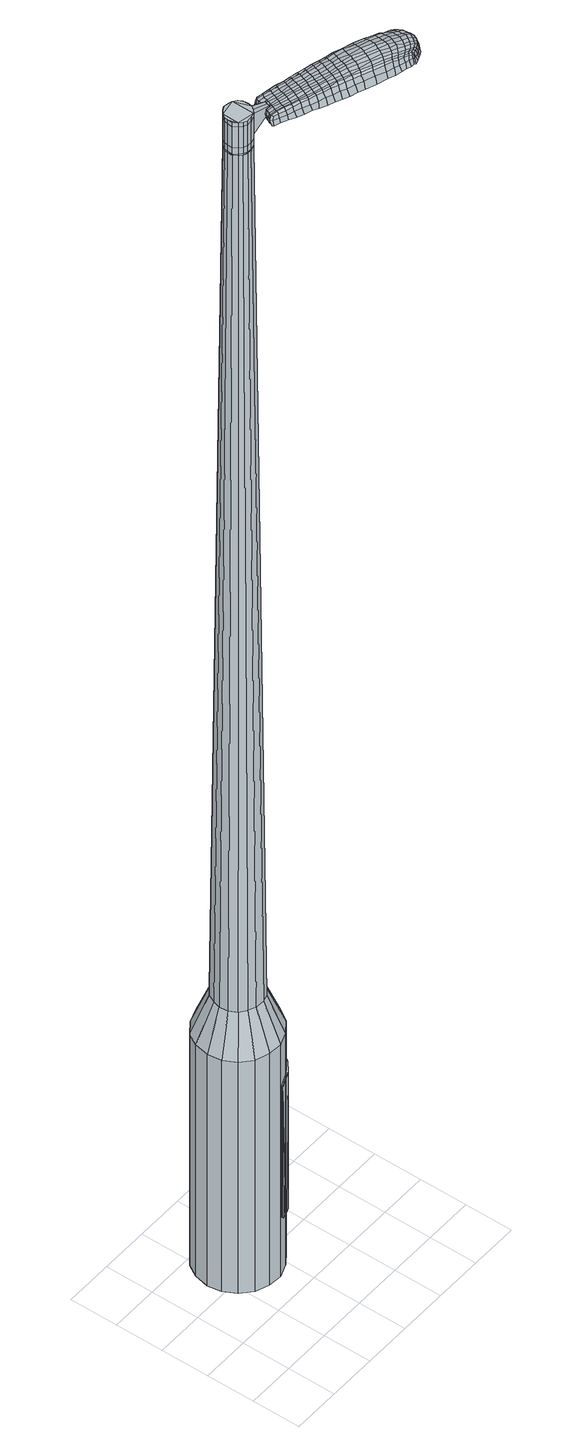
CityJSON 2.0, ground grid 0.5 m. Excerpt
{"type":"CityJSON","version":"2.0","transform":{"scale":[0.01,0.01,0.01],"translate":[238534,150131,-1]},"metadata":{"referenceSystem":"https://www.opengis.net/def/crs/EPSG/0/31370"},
"CityObjects":{
"object1":{"type":"GenericCityObject","attributes":{"cluster":887,"mean_distance_to_centroid":0.353,"new_centroid_x":238534.76,"new_centroid_y":150132.15,"mean_distance_to_camera":7.09,"H1":-17.04,"H2":-52.7,"Z_final":111.87,"cluster2":-1,"proj_x":238532.98,"proj_y":150136.7,"id_line":41654,"bearing_l":68.67,"distance":4.88,"orientation":"right","G_obj":338.67},"geometry":[{"type":"MultiSurface","lod":"2","boundaries":[[[0,1,2,3]],[[1,4,5,2]],[[4,6,7,5]],[[6,8,9,7]],[[8,10,11,9]],[[10,12,13,11]],[[12,14,15,13]],[[14,16,17,15]],[[16,18,19,17]],[[18,20,21,19]],[[20,22,23,21]],[[22,24,25,23]],[[24,26,27,25]],[[26,28,29,27]],[[28,30,31,29]],[[30,32,33,31]],[[32,34,35,33]],[[34,0,3,35]],[[36,37,38,39]],[[38,40,41,42]],[[41,43,42]],[[42,44,45,46]],[[45,47,46]],[[46,48,49,50]],[[49,51,50]],[[42,46,50,38]],[[50,52,39,38]],[[53,36,39]],[[2,5,7,35]],[[7,9,11,15]],[[11,13,15]],[[15,17,19,23]],[[19,21,23]],[[23,25,27,31]],[[27,29,31]],[[15,23,31,7]],[[31,33,35,7]],[[3,2,35]],[[1,0,54,55]],[[0,34,56,54]],[[34,32,57,56]],[[32,30,58,57]],[[30,28,59,58]],[[28,26,60,59]],[[26,24,61,60]],[[24,22,62,61]],[[22,20,63,62]],[[20,18,64,63]],[[18,16,65,64]],[[16,14,66,65]],[[14,12,67,66]],[[12,10,68,67]],[[10,8,69,68]],[[8,6,70,69]],[[6,4,71,70]],[[4,1,55,71]],[[55,54,72,73]],[[54,56,74,72]],[[56,57,75,74]],[[57,58,76,75]],[[58,59,77,76]],[[59,60,78,77]],[[60,61,79,78]],[[61,62,80,79]],[[62,63,81,80]],[[63,64,82,81]],[[64,65,83,82]],[[65,66,84,83]],[[66,67,85,84]],[[67,68,86,85]],[[68,69,87,86]],[[69,70,88,87]],[[70,71,89,88]],[[71,55,73,89]],[[90,91,92,93]],[[94,95,91,90]],[[96,97,95,94]],[[98,99,97,96]],[[100,101,99,98]],[[78,102,101,100]],[[103,104,102,78]],[[80,105,104,103]],[[81,106,105,80]],[[82,107,106,81]],[[83,108,107,82]],[[109,110,108,83]],[[85,111,110,109]],[[86,112,111,85]],[[113,114,112,86]],[[115,116,114,113]],[[117,118,116,115]],[[93,92,118,117]],[[119,120,121,122]],[[123,119,122,124]],[[125,123,124,126]],[[127,125,126,128]],[[129,127,128,130]],[[131,129,130,132]],[[133,131,132,134]],[[135,133,134,136]],[[137,135,136,138]],[[139,137,138,140]],[[141,139,140,142]],[[143,141,142,144]],[[145,143,144,146]],[[147,145,146,148]],[[149,147,148,150]],[[151,149,150,152]],[[73,72,90,93]],[[72,74,94,90]],[[74,75,96,94]],[[75,76,98,96]],[[76,77,100,98]],[[77,78,100]],[[79,103,78]],[[79,80,103]],[[84,109,83]],[[84,85,109]],[[87,113,86]],[[87,88,115,113]],[[88,89,117,115]],[[89,73,93,117]],[[153,154,92,91]],[[154,155,118,92]],[[155,156,116,118]],[[156,157,114,116]],[[157,112,114]],[[158,110,111]],[[158,108,110]],[[159,104,105]],[[159,102,104]],[[160,101,102]],[[160,161,99,101]],[[161,162,97,99]],[[162,163,95,97]],[[163,153,91,95]],[[39,52,151,164]],[[154,153,165,152]],[[53,39,164,120]],[[153,163,121,165]],[[36,53,120,119]],[[163,162,122,121]],[[37,36,119,123]],[[162,161,124,122]],[[38,37,123,125]],[[161,160,126,124]],[[40,38,125,127]],[[160,102,128,126]],[[41,40,127,129]],[[102,159,130,128]],[[43,41,129,131]],[[159,105,132,130]],[[42,43,131,133]],[[105,106,134,132]],[[44,42,133,135]],[[106,107,136,134]],[[45,44,135,137]],[[107,108,138,136]],[[47,45,137,139]],[[108,158,140,138]],[[46,47,139,141]],[[158,111,142,140]],[[48,46,141,143]],[[111,112,144,142]],[[49,48,143,145]],[[112,157,146,144]],[[51,49,145,147]],[[157,156,148,146]],[[50,51,147,149]],[[156,155,150,148]],[[52,50,149,151]],[[155,154,152,150]],[[151,152,166,167]],[[152,165,168,166]],[[165,121,169,168]],[[121,120,170,169]],[[120,164,171,170]],[[164,151,167,171]],[[172,173,174,175]],[[176,172,175,177]],[[172,176,178,179]],[[173,172,179,180]],[[181,182,183,184]],[[185,181,184,186]],[[181,185,187,188]],[[182,181,188,189]],[[190,191,192,193]],[[194,190,193,195]],[[190,194,196,197]],[[191,190,197,198]],[[199,200,201,202]],[[203,199,202,204]],[[199,203,205,206]],[[200,199,206,207]],[[208,209,210,211]],[[212,208,211,213]],[[208,212,214,215]],[[209,208,215,216]],[[217,218,219,220]],[[221,217,220,222]],[[217,221,223,224]],[[218,217,224,225]],[[226,227,228,229]],[[218,226,229,219]],[[226,218,225,230]],[[227,226,230,231]],[[232,233,234,235]],[[227,232,235,228]],[[232,227,231,236]],[[233,232,236,237]],[[238,176,177,239]],[[233,238,239,234]],[[238,233,237,240]],[[176,238,240,178]],[[241,242,243,244]],[[245,241,244,246]],[[241,245,247,248]],[[242,241,248,249]],[[250,251,252,253]],[[242,250,253,243]],[[250,242,249,254]],[[251,250,254,255]],[[256,257,258,259]],[[251,256,259,252]],[[256,251,255,260]],[[257,256,260,261]],[[262,263,264,265]],[[257,262,265,258]],[[262,257,261,266]],[[263,262,266,267]],[[268,173,180,269]],[[263,268,269,264]],[[268,263,267,270]],[[173,268,270,174]],[[271,272,273,274]],[[275,271,274,276]],[[271,275,277,278]],[[272,271,278,279]],[[280,281,282,283]],[[272,280,283,273]],[[280,272,279,284]],[[281,280,284,285]],[[286,287,288,289]],[[281,286,289,282]],[[286,281,285,290]],[[287,286,290,291]],[[292,185,186,293]],[[287,292,293,288]],[[292,287,291,294]],[[185,292,294,187]],[[295,296,297,298]],[[299,295,298,300]],[[295,299,301,302]],[[296,295,302,303]],[[304,305,306,307]],[[296,304,307,297]],[[304,296,303,308]],[[305,304,308,309]],[[310,311,312,313]],[[305,310,313,306]],[[310,305,309,314]],[[311,310,314,315]],[[316,317,318,319]],[[311,316,319,312]],[[316,311,315,320]],[[317,316,320,321]],[[322,182,189,323]],[[317,322,323,318]],[[322,317,321,324]],[[182,322,324,183]],[[325,211,210,326]],[[327,325,326,328]],[[325,327,329,330]],[[211,325,330,213]],[[331,327,328,332]],[[333,331,332,334]],[[331,333,335,336]],[[327,331,336,329]],[[337,333,334,338]],[[339,337,338,340]],[[337,339,341,342]],[[333,337,342,335]],[[343,339,340,344]],[[345,343,344,346]],[[343,345,347,348]],[[339,343,348,341]],[[349,345,346,350]],[[200,349,350,201]],[[349,200,207,351]],[[345,349,351,347]],[[352,353,198,197]],[[354,352,197,196]],[[352,354,355,356]],[[353,352,356,357]],[[358,359,357,356]],[[360,358,356,355]],[[358,360,361,362]],[[359,358,362,363]],[[364,365,363,362]],[[366,364,362,361]],[[364,366,367,368]],[[365,364,368,369]],[[370,371,369,368]],[[372,370,368,367]],[[370,372,205,203]],[[371,370,203,204]],[[373,374,375,376]],[[275,373,376,277]],[[373,275,276,377]],[[374,373,377,378]],[[379,194,195,380]],[[374,379,380,375]],[[379,374,378,381]],[[194,379,381,196]],[[382,383,384,385]],[[221,382,385,223]],[[382,221,222,386]],[[383,382,386,387]],[[388,389,390,391]],[[383,388,391,384]],[[388,383,387,392]],[[389,388,392,393]],[[394,191,198,395]],[[389,394,395,390]],[[394,389,393,396]],[[191,394,396,192]],[[397,398,399,400]],[[179,397,400,180]],[[397,179,178,401]],[[398,397,401,402]],[[403,404,405,406]],[[398,403,406,399]],[[403,398,402,407]],[[404,403,407,408]],[[409,202,201,410]],[[404,409,410,405]],[[409,404,408,411]],[[202,409,411,204]],[[412,413,414,415]],[[184,412,415,186]],[[412,184,183,416]],[[413,412,416,417]],[[418,206,205,419]],[[413,418,419,414]],[[418,413,417,420]],[[206,418,420,207]],[[421,422,423,424]],[[299,421,424,301]],[[421,299,300,425]],[[422,421,425,426]],[[427,212,213,428]],[[422,427,428,423]],[[427,422,426,429]],[[212,427,429,214]],[[430,431,432,433]],[[245,430,433,247]],[[430,245,246,434]],[[431,430,434,435]],[[436,437,438,439]],[[431,436,439,432]],[[436,431,435,440]],[[437,436,440,441]],[[442,209,216,443]],[[437,442,443,438]],[[442,437,441,444]],[[209,442,444,210]],[[445,446,435,434]],[[244,445,434,246]],[[445,244,243,447]],[[446,445,447,448]],[[449,450,441,440]],[[446,449,440,435]],[[449,446,448,451]],[[450,449,451,452]],[[453,326,210,444]],[[450,453,444,441]],[[453,450,452,454]],[[326,453,454,328]],[[455,456,457,458]],[[302,455,458,303]],[[455,302,301,424]],[[456,455,424,423]],[[459,330,329,460]],[[456,459,460,457]],[[459,456,423,428]],[[330,459,428,213]],[[461,462,448,447]],[[253,461,447,243]],[[461,253,252,463]],[[462,461,463,464]],[[465,466,452,451]],[[462,465,451,448]],[[465,462,464,467]],[[466,465,467,468]],[[469,332,328,454]],[[466,469,454,452]],[[469,466,468,470]],[[332,469,470,334]],[[471,472,473,474]],[[308,471,474,309]],[[471,308,303,458]],[[472,471,458,457]],[[475,336,335,476]],[[472,475,476,473]],[[475,472,457,460]],[[336,475,460,329]],[[477,478,464,463]],[[259,477,463,252]],[[477,259,258,479]],[[478,477,479,480]],[[481,482,468,467]],[[478,481,467,464]],[[481,478,480,483]],[[482,481,483,484]],[[485,338,334,470]],[[482,485,470,468]],[[485,482,484,486]],[[338,485,486,340]],[[487,488,489,490]],[[314,487,490,315]],[[487,314,309,474]],[[488,487,474,473]],[[491,342,341,492]],[[488,491,492,489]],[[491,488,473,476]],[[342,491,476,335]],[[493,494,480,479]],[[265,493,479,258]],[[493,265,264,495]],[[494,493,495,496]],[[497,498,484,483]],[[494,497,483,480]],[[497,494,496,499]],[[498,497,499,500]],[[501,344,340,486]],[[498,501,486,484]],[[501,498,500,502]],[[344,501,502,346]],[[503,504,505,506]],[[320,503,506,321]],[[503,320,315,490]],[[504,503,490,489]],[[507,348,347,508]],[[504,507,508,505]],[[507,504,489,492]],[[348,507,492,341]],[[509,510,496,495]],[[269,509,495,264]],[[509,269,180,400]],[[510,509,400,399]],[[511,512,500,499]],[[510,511,499,496]],[[511,510,399,406]],[[512,511,406,405]],[[513,350,346,502]],[[512,513,502,500]],[[513,512,405,410]],[[350,513,410,201]],[[514,515,417,416]],[[324,514,416,183]],[[514,324,321,506]],[[515,514,506,505]],[[516,351,207,420]],[[515,516,420,417]],[[516,515,505,508]],[[351,516,508,347]],[[517,518,378,377]],[[274,517,377,276]],[[517,274,273,519]],[[518,517,519,520]],[[521,354,196,381]],[[518,521,381,378]],[[521,518,520,522]],[[354,521,522,355]],[[523,524,525,526]],[[224,523,526,225]],[[523,224,223,385]],[[524,523,385,384]],[[527,528,529,530]],[[524,527,530,525]],[[527,524,384,391]],[[528,527,391,390]],[[531,353,357,532]],[[528,531,532,529]],[[531,528,390,395]],[[353,531,395,198]],[[533,534,520,519]],[[283,533,519,273]],[[533,283,282,535]],[[534,533,535,536]],[[537,360,355,522]],[[534,537,522,520]],[[537,534,536,538]],[[360,537,538,361]],[[539,540,541,542]],[[230,539,542,231]],[[539,230,225,526]],[[540,539,526,525]],[[543,544,545,546]],[[540,543,546,541]],[[543,540,525,530]],[[544,543,530,529]],[[547,359,363,548]],[[544,547,548,545]],[[547,544,529,532]],[[359,547,532,357]],[[549,550,536,535]],[[289,549,535,282]],[[549,289,288,551]],[[550,549,551,552]],[[553,366,361,538]],[[550,553,538,536]],[[553,550,552,554]],[[366,553,554,367]],[[555,556,557,558]],[[236,555,558,237]],[[555,236,231,542]],[[556,555,542,541]],[[559,560,561,562]],[[556,559,562,557]],[[559,556,541,546]],[[560,559,546,545]],[[563,365,369,564]],[[560,563,564,561]],[[563,560,545,548]],[[365,563,548,363]],[[565,566,552,551]],[[293,565,551,288]],[[565,293,186,415]],[[566,565,415,414]],[[567,372,367,554]],[[566,567,554,552]],[[567,566,414,419]],[[372,567,419,205]],[[568,569,402,401]],[[240,568,401,178]],[[568,240,237,558]],[[569,568,558,557]],[[570,571,408,407]],[[569,570,407,402]],[[570,569,557,562]],[[571,570,562,561]],[[572,371,204,411]],[[571,572,411,408]],[[572,571,561,564]],[[371,572,564,369]],[[573,574,575,576]],[[576,575,577,578]],[[579,577,575,580]],[[580,575,574,581]],[[582,583,584,585]],[[585,584,586,587]],[[588,586,584,589]],[[589,584,583,590]],[[591,592,593,594]],[[594,593,595,596]],[[597,595,593,598]],[[598,593,592,599]],[[600,601,602,603]],[[603,602,604,605]],[[606,604,602,607]],[[607,602,601,608]],[[609,610,611,612]],[[612,611,613,614]],[[615,613,611,616]],[[616,611,610,617]],[[618,619,620,621]],[[621,620,622,623]],[[624,622,620,625]],[[625,620,619,626]],[[627,628,629,630]],[[630,629,619,618]],[[626,619,629,631]],[[631,629,628,632]],[[633,634,635,636]],[[636,635,628,627]],[[632,628,635,637]],[[637,635,634,638]],[[578,577,639,640]],[[640,639,634,633]],[[638,634,639,641]],[[641,639,577,579]],[[642,643,644,645]],[[645,644,646,647]],[[648,646,644,649]],[[649,644,643,650]],[[651,652,653,654]],[[654,653,643,642]],[[650,643,653,655]],[[655,653,652,656]],[[657,658,659,660]],[[660,659,652,651]],[[656,652,659,661]],[[661,659,658,662]],[[663,664,665,666]],[[666,665,658,657]],[[662,658,665,667]],[[667,665,664,668]],[[581,574,669,670]],[[670,669,664,663]],[[668,664,669,671]],[[671,669,574,573]],[[672,673,674,675]],[[675,674,676,677]],[[678,676,674,679]],[[679,674,673,680]],[[681,682,683,684]],[[684,683,673,672]],[[680,673,683,685]],[[685,683,682,686]],[[687,688,689,690]],[[690,689,682,681]],[[686,682,689,691]],[[691,689,688,692]],[[587,586,693,694]],[[694,693,688,687]],[[692,688,693,695]],[[695,693,586,588]],[[696,697,698,699]],[[699,698,700,701]],[[702,700,698,703]],[[703,698,697,704]],[[705,706,707,708]],[[708,707,697,696]],[[704,697,707,709]],[[709,707,706,710]],[[711,712,713,714]],[[714,713,706,705]],[[710,706,713,715]],[[715,713,712,716]],[[717,718,719,720]],[[720,719,712,711]],[[716,712,719,721]],[[721,719,718,722]],[[590,583,723,724]],[[724,723,718,717]],[[722,718,723,725]],[[725,723,583,582]],[[609,612,726,727]],[[727,726,728,729]],[[730,728,726,731]],[[731,726,612,614]],[[729,728,732,733]],[[733,732,734,735]],[[736,734,732,737]],[[737,732,728,730]],[[735,734,738,739]],[[739,738,740,741]],[[742,740,738,743]],[[743,738,734,736]],[[741,740,744,745]],[[745,744,746,747]],[[748,746,744,749]],[[749,744,740,742]],[[747,746,750,751]],[[751,750,601,600]],[[608,601,750,752]],[[752,750,746,748]],[[599,753,754,598]],[[598,754,755,597]],[[756,755,754,757]],[[757,754,753,758]],[[758,759,760,757]],[[757,760,761,756]],[[762,761,760,763]],[[763,760,759,764]],[[764,765,766,763]],[[763,766,767,762]],[[768,767,766,769]],[[769,766,765,770]],[[770,771,772,769]],[[769,772,773,768]],[[606,773,772,604]],[[604,772,771,605]],[[774,775,776,777]],[[777,776,676,678]],[[677,676,776,778]],[[778,776,775,779]],[[596,595,780,781]],[[781,780,775,774]],[[779,775,780,782]],[[782,780,595,597]],[[783,784,785,786]],[[786,785,622,624]],[[623,622,785,787]],[[787,785,784,788]],[[789,790,791,792]],[[792,791,784,783]],[[788,784,791,793]],[[793,791,790,794]],[[599,592,795,796]],[[796,795,790,789]],[[794,790,795,797]],[[797,795,592,591]],[[798,799,800,801]],[[801,800,580,581]],[[579,580,800,802]],[[802,800,799,803]],[[804,805,806,807]],[[807,806,799,798]],[[803,799,806,808]],[[808,806,805,809]],[[600,603,810,811]],[[811,810,805,804]],[[809,805,810,812]],[[812,810,603,605]],[[813,814,815,816]],[[816,815,585,587]],[[582,585,815,817]],[[817,815,814,818]],[[606,607,819,820]],[[820,819,814,813]],[[818,814,819,821]],[[821,819,607,608]],[[822,823,824,825]],[[825,824,700,702]],[[701,700,824,826]],[[826,824,823,827]],[[614,613,828,829]],[[829,828,823,822]],[[827,823,828,830]],[[830,828,613,615]],[[831,832,833]],[[833,832,646,648]],[[647,646,832,834]],[[835,836,837,838]],[[838,837,832,831]],[[834,832,837,839]],[[839,837,836,840]],[[617,610,841,842]],[[842,841,836,835]],[[840,836,841,843]],[[843,841,610,609]],[[844,845,834]],[[834,845,645,647]],[[642,645,845,846]],[[846,845,844,847]],[[840,848,849,839]],[[839,849,844,834]],[[847,844,849,850]],[[850,849,848,851]],[[609,727,852,843]],[[843,852,848,840]],[[851,848,852,853]],[[853,852,727,729]],[[854,855,856,857]],[[857,856,703,704]],[[702,703,856,825]],[[825,856,855,822]],[[730,731,858,859]],[[859,858,855,854]],[[822,855,858,829]],[[829,858,731,614]],[[847,860,861,846]],[[846,861,654,642]],[[651,654,861,862]],[[862,861,860,863]],[[851,864,865,850]],[[850,865,860,847]],[[863,860,865,866]],[[866,865,864,867]],[[729,733,868,853]],[[853,868,864,851]],[[867,864,868,869]],[[869,868,733,735]],[[870,871,872,873]],[[873,872,709,710]],[[704,709,872,857]],[[857,872,871,854]],[[736,737,874,875]],[[875,874,871,870]],[[854,871,874,859]],[[859,874,737,730]],[[863,876,877,862]],[[862,877,660,651]],[[657,660,877,878]],[[878,877,876,879]],[[867,880,881,866]],[[866,881,876,863]],[[879,876,881,882]],[[882,881,880,883]],[[735,739,884,869]],[[869,884,880,867]],[[883,880,884,885]],[[885,884,739,741]],[[886,887,888,889]],[[889,888,715,716]],[[710,715,888,873]],[[873,888,887,870]],[[742,743,890,891]],[[891,890,887,886]],[[870,887,890,875]],[[875,890,743,736]],[[879,892,893,878]],[[878,893,666,657]],[[663,666,893,894]],[[894,893,892,895]],[[883,896,897,882]],[[882,897,892,879]],[[895,892,897,898]],[[898,897,896,899]],[[741,745,900,885]],[[885,900,896,883]],[[899,896,900,901]],[[901,900,745,747]],[[902,903,904,905]],[[905,904,721,722]],[[716,721,904,889]],[[889,904,903,886]],[[748,749,906,907]],[[907,906,903,902]],[[886,903,906,891]],[[891,906,749,742]],[[895,908,909,894]],[[894,909,670,663]],[[581,670,909,801]],[[801,909,908,798]],[[899,910,911,898]],[[898,911,908,895]],[[798,908,911,807]],[[807,911,910,804]],[[747,751,912,901]],[[901,912,910,899]],[[804,910,912,811]],[[811,912,751,600]],[[818,913,914,817]],[[817,914,725,582]],[[722,725,914,905]],[[905,914,913,902]],[[608,752,915,821]],[[821,915,913,818]],[[902,913,915,907]],[[907,915,752,748]],[[779,916,917,778]],[[778,917,675,677]],[[672,675,917,918]],[[918,917,916,919]],[[597,755,920,782]],[[782,920,916,779]],[[919,916,920,921]],[[921,920,755,756]],[[922,923,924,925]],[[925,924,625,626]],[[624,625,924,786]],[[786,924,923,783]],[[926,927,928,929]],[[929,928,923,922]],[[783,923,928,792]],[[792,928,927,789]],[[758,753,930,931]],[[931,930,927,926]],[[789,927,930,796]],[[796,930,753,599]],[[919,932,933,918]],[[918,933,684,672]],[[681,684,933,934]],[[934,933,932,935]],[[756,761,936,921]],[[921,936,932,919]],[[935,932,936,937]],[[937,936,761,762]],[[938,939,940,941]],[[941,940,631,632]],[[626,631,940,925]],[[925,940,939,922]],[[942,943,944,945]],[[945,944,939,938]],[[922,939,944,929]],[[929,944,943,926]],[[764,759,946,947]],[[947,946,943,942]],[[926,943,946,931]],[[931,946,759,758]],[[935,948,949,934]],[[934,949,690,681]],[[687,690,949,950]],[[950,949,948,951]],[[762,767,952,937]],[[937,952,948,935]],[[951,948,952,953]],[[953,952,767,768]],[[954,955,956,957]],[[957,956,637,638]],[[632,637,956,941]],[[941,956,955,938]],[[958,959,960,961]],[[961,960,955,954]],[[938,955,960,945]],[[945,960,959,942]],[[770,765,962,963]],[[963,962,959,958]],[[942,959,962,947]],[[947,962,765,764]],[[951,964,965,950]],[[950,965,694,687]],[[587,694,965,816]],[[816,965,964,813]],[[768,773,966,953]],[[953,966,964,951]],[[813,964,966,820]],[[820,966,773,606]],[[803,967,968,802]],[[802,968,641,579]],[[638,641,968,957]],[[957,968,967,954]],[[809,969,970,808]],[[808,970,967,803]],[[954,967,970,961]],[[961,970,969,958]],[[605,771,971,812]],[[812,971,969,809]],[[958,969,971,963]],[[963,971,771,770]],[[573,576,175,174]],[[576,578,177,175]],[[588,589,188,187]],[[589,590,189,188]],[[591,594,193,192]],[[594,596,195,193]],[[615,616,215,214]],[[616,617,216,215]],[[618,621,220,219]],[[621,623,222,220]],[[627,630,229,228]],[[630,618,219,229]],[[633,636,235,234]],[[636,627,228,235]],[[578,640,239,177]],[[640,633,234,239]],[[648,649,248,247]],[[649,650,249,248]],[[650,655,254,249]],[[655,656,255,254]],[[656,661,260,255]],[[661,662,261,260]],[[662,667,266,261]],[[667,668,267,266]],[[668,671,270,267]],[[671,573,174,270]],[[678,679,278,277]],[[679,680,279,278]],[[680,685,284,279]],[[685,686,285,284]],[[686,691,290,285]],[[691,692,291,290]],[[692,695,294,291]],[[695,588,187,294]],[[696,699,298,297]],[[699,701,300,298]],[[705,708,307,306]],[[708,696,297,307]],[[711,714,313,312]],[[714,705,306,313]],[[717,720,319,318]],[[720,711,312,319]],[[590,724,323,189]],[[724,717,318,323]],[[774,777,376,375]],[[777,678,277,376]],[[596,781,380,195]],[[781,774,375,380]],[[623,787,386,222]],[[787,788,387,386]],[[788,793,392,387]],[[793,794,393,392]],[[794,797,396,393]],[[797,591,192,396]],[[701,826,425,300]],[[826,827,426,425]],[[827,830,429,426]],[[830,615,214,429]],[[831,833,433,432]],[[833,648,247,433]],[[835,838,439,438]],[[838,831,432,439]],[[617,842,443,216]],[[842,835,438,443]],[[972,973,974,975]],[[976,977,975,974]],[[978,979,980,981]],[[982,983,984,985]],[[973,986,987,974]],[[988,976,974,987]],[[989,978,981,990]],[[991,992,983,982]],[[986,993,994,987]],[[994,995,988,987]],[[996,989,990,997]],[[998,992,991,999]],[[993,1000,1001,994]],[[1001,1002,995,994]],[[1003,996,997,1004]],[[1005,998,999,1006]],[[1007,1008,1009,1010]],[[1011,1012,1008,1007]],[[1011,1013,1014,1012]],[[1013,1015,1016,1014]],[[1017,1018,1019,1020]],[[1021,1022,1018,1017]],[[1023,1024,1022,1021]],[[1025,1026,1024,1023]],[[1020,1009,1008,1017]],[[1017,1008,1012,1021]],[[1012,1014,1023,1021]],[[1014,1016,1025,1023]],[[981,980,977,976]],[[990,981,976,988]],[[995,997,990,988]],[[1002,1004,997,995]],[[982,985,979,978]],[[991,982,978,989]],[[999,991,989,996]],[[1006,999,996,1003]],[[983,1007,1010,984]],[[992,1011,1007,983]],[[1013,1011,992,998]],[[1015,1013,998,1005]],[[1027,1028,1029,1030]],[[1029,1031,1032,1033]],[[1029,1033,1034,1035]],[[1029,1035,1030]],[[1036,1027,1030,1037]],[[1038,1037,1030,1039]],[[1040,1039,1030]],[[1041,1029,1028,1042]],[[1043,1041,1042,1044]],[[1045,1043,1044,1046]],[[1047,1045,1046,1048]],[[1049,1047,1048,1050]],[[1050,1051,1052,1053]],[[1050,1053,1054,1055]],[[1050,1055,1056,1057]],[[1056,1058,1059,1060]],[[1056,1060,1061,1062]],[[1056,1062,1057]],[[1050,1057,1049]],[[1063,1064,1028,1027]],[[1065,1066,1031,1029]],[[1067,1068,1040,1030]],[[1064,1069,1042,1028]],[[1070,1065,1029,1041]],[[1069,1071,1044,1042]],[[1072,1070,1041,1043]],[[1071,1073,1046,1044]],[[1074,1072,1043,1045]],[[1073,1075,1048,1046]],[[1076,1074,1045,1047]],[[1075,1077,1050,1048]],[[1078,1076,1047,1049]],[[1077,1079,1051,1050]],[[1080,1081,1058,1056]],[[1082,1078,1049,1057]],[[1052,1051,1079,1083]],[[1053,1052,1083,1084]],[[1054,1053,1084,1085]],[[1055,1054,1085,1086]],[[1056,1055,1086,1080]],[[1087,1063,1027,1036]],[[1088,1087,1036,1037]],[[1089,1088,1037,1038]],[[1090,1089,1038,1039]],[[1068,1090,1039,1040]],[[1032,1031,1066,1091]],[[1059,1058,1081,1092]],[[1033,1032,1091,1093]],[[1034,1033,1093,1094]],[[1035,1034,1094,1095]],[[1030,1035,1095,1067]],[[1060,1059,1092,1096]],[[1061,1060,1096,1097]],[[1062,1061,1097,1098]],[[1057,1062,1098,1082]]]}]}
},
"vertices":[
[118,101,384],[110,88,384],[110,88,96],[118,101,96],[98,79,384],[98,79,96],[84,74,384],[84,74,96],[70,75,384],[70,75,96],[56,80,384],[56,80,96],[45,90,384],[45,90,96],[38,103,384],[38,103,96],[36,117,384],[36,117,96],[39,132,384],[39,132,96],[46,144,384],[46,144,96],[58,153,384],[58,153,96],[72,158,384],[72,158,96],[86,158,384],[86,158,96],[100,152,384],[100,152,96],[111,143,384],[111,143,96],[118,130,384],[118,130,96],[120,115,384],[120,115,96],[91,121,1524],[89,125,1524],[85,128,1524],[91,111,1524],[81,129,1524],[76,130,1524],[68,125,1524],[72,128,1524],[66,121,1524],[65,117,1524],[68,108,1524],[65,112,1524],[71,105,1524],[75,103,1524],[85,104,1524],[80,103,1524],[88,107,1524],[92,116,1524],[102,107,429],[97,100,429],[103,116,429],[102,124,429],[98,132,429],[91,138,429],[83,141,429],[74,141,429],[66,138,429],[59,133,429],[55,125,429],[53,117,429],[54,108,429],[58,100,429],[65,95,429],[73,92,429],[82,91,429],[90,94,429],[91,111,1483],[88,107,1483],[92,116,1483],[91,121,1483],[89,125,1483],[85,128,1483],[81,129,1483],[76,130,1483],[72,128,1483],[68,125,1483],[66,121,1483],[65,117,1483],[65,112,1483],[68,108,1483],[71,105,1483],[75,103,1483],[80,103,1483],[85,104,1483],[90,112,1483],[90,112,1485],[88,108,1485],[88,108,1483],[91,116,1483],[91,116,1485],[90,120,1483],[90,120,1485],[88,124,1483],[88,124,1485],[85,127,1483],[85,127,1485],[81,129,1485],[76,129,1483],[76,129,1485],[72,128,1485],[68,125,1485],[66,121,1485],[65,117,1485],[66,112,1483],[66,112,1485],[68,108,1485],[71,105,1485],[76,104,1483],[76,104,1485],[80,104,1483],[80,104,1485],[84,105,1483],[84,105,1485],[91,121,1519],[92,116,1519],[92,116,1493],[91,121,1493],[89,125,1519],[89,125,1493],[85,128,1519],[85,128,1493],[81,129,1519],[81,129,1493],[76,130,1519],[76,130,1493],[72,128,1519],[72,128,1493],[68,125,1519],[68,125,1493],[66,121,1519],[66,121,1493],[65,117,1519],[65,117,1493],[65,112,1519],[65,112,1493],[68,108,1519],[68,108,1493],[71,105,1519],[71,105,1493],[75,103,1519],[75,103,1493],[80,103,1519],[80,103,1493],[85,104,1519],[85,104,1493],[88,107,1519],[88,107,1493],[91,111,1485],[88,107,1485],[85,104,1485],[80,103,1485],[75,103,1485],[65,112,1485],[76,130,1485],[85,128,1485],[89,125,1485],[91,121,1485],[92,116,1485],[91,111,1519],[91,111,1493],[107,102,1513],[107,102,1518],[108,105,1513],[109,108,1513],[109,108,1518],[108,105,1518],[170,59,1519],[163,62,1518],[164,60,1509],[171,57,1510],[178,56,1519],[178,54,1510],[177,58,1526],[170,61,1525],[163,64,1525],[184,95,1519],[177,97,1518],[176,96,1525],[183,94,1525],[192,92,1519],[191,91,1526],[194,93,1510],[186,96,1510],[179,98,1509],[246,52,1519],[245,49,1519],[246,48,1513],[247,52,1513],[247,56,1519],[247,56,1513],[245,57,1524],[245,53,1524],[243,49,1524],[177,79,1530],[170,82,1529],[169,79,1529],[176,76,1530],[186,76,1531],[184,73,1531],[187,79,1530],[178,83,1530],[172,85,1529],[102,108,1512],[101,106,1512],[102,105,1517],[103,108,1517],[103,111,1512],[104,110,1517],[104,111,1506],[103,108,1506],[102,105,1506],[226,39,1519],[222,40,1519],[223,38,1512],[226,38,1512],[228,39,1518],[228,37,1512],[228,40,1522],[226,40,1523],[223,41,1524],[218,41,1519],[212,43,1519],[213,41,1512],[218,40,1512],[218,43,1524],[212,44,1525],[207,45,1519],[199,47,1519],[200,46,1511],[207,43,1511],[207,46,1526],[199,49,1526],[189,52,1519],[189,50,1510],[188,53,1526],[103,90,1513],[110,87,1513],[109,88,1518],[103,91,1517],[98,93,1512],[99,93,1516],[98,92,1506],[103,89,1507],[110,86,1507],[116,84,1514],[123,81,1515],[123,82,1520],[116,85,1519],[117,82,1507],[124,79,1507],[130,77,1515],[137,74,1516],[137,76,1522],[130,79,1521],[131,76,1508],[137,73,1508],[144,71,1517],[150,68,1517],[150,70,1524],[143,73,1523],[144,69,1508],[151,66,1509],[157,65,1518],[157,67,1524],[157,63,1509],[239,72,1519],[236,74,1519],[236,73,1524],[239,71,1523],[241,71,1518],[240,70,1522],[243,71,1512],[241,73,1512],[238,75,1512],[232,76,1519],[227,78,1519],[226,77,1525],[231,75,1524],[234,77,1512],[228,79,1512],[221,81,1519],[214,84,1519],[213,83,1526],[220,80,1526],[223,82,1511],[216,85,1511],[203,88,1519],[202,87,1526],[205,89,1510],[114,118,1513],[121,116,1513],[122,117,1507],[115,119,1507],[108,120,1512],[110,120,1506],[109,119,1516],[113,117,1517],[120,115,1518],[128,114,1514],[135,111,1515],[137,112,1507],[130,114,1507],[127,113,1519],[134,110,1520],[143,109,1515],[150,107,1516],[151,108,1508],[144,110,1508],[141,108,1521],[148,106,1522],[157,104,1517],[164,102,1517],[165,103,1509],[158,105,1508],[155,103,1523],[162,101,1524],[171,100,1518],[172,101,1509],[169,99,1524],[108,106,1519],[107,103,1519],[115,103,1520],[114,101,1520],[116,106,1520],[109,108,1519],[122,100,1522],[121,98,1522],[129,98,1523],[128,95,1523],[130,101,1523],[123,103,1521],[136,95,1524],[135,92,1524],[143,92,1525],[142,90,1525],[144,95,1525],[137,98,1524],[150,90,1526],[148,87,1526],[156,87,1527],[155,84,1527],[158,90,1527],[151,93,1526],[163,84,1528],[162,81,1528],[165,88,1528],[242,54,1527],[240,50,1527],[242,58,1526],[238,60,1527],[238,56,1528],[236,52,1528],[232,58,1529],[230,54,1529],[233,62,1528],[226,65,1530],[225,61,1530],[223,57,1530],[218,63,1531],[217,60,1531],[219,67,1530],[211,70,1531],[210,67,1531],[208,63,1531],[198,71,1531],[196,68,1531],[199,75,1531],[243,69,1518],[244,66,1519],[245,67,1513],[244,70,1513],[241,69,1523],[243,66,1523],[246,61,1519],[247,62,1513],[244,62,1524],[230,39,1518],[233,40,1518],[232,41,1523],[229,40,1523],[231,38,1513],[234,39,1513],[236,41,1519],[240,43,1519],[238,44,1524],[235,42,1523],[237,40,1513],[241,42,1513],[243,46,1519],[241,46,1524],[243,45,1513],[170,63,1528],[171,64,1528],[164,67,1528],[163,66,1527],[178,59,1528],[179,61,1529],[172,67,1529],[173,70,1530],[167,73,1529],[165,70,1528],[180,63,1529],[182,66,1530],[175,73,1530],[168,76,1529],[183,69,1531],[182,93,1528],[181,91,1529],[190,88,1529],[190,90,1528],[175,95,1527],[174,93,1528],[180,87,1529],[188,84,1530],[173,89,1528],[106,119,1512],[106,118,1512],[106,117,1517],[107,118,1517],[107,120,1506],[107,118,1506],[104,114,1512],[105,114,1517],[105,115,1506],[96,95,1512],[97,96,1512],[98,95,1506],[97,93,1506],[98,95,1517],[98,96,1517],[98,98,1512],[99,101,1512],[100,100,1506],[98,97,1506],[99,98,1517],[100,101,1517],[100,103,1512],[101,103,1506],[101,103,1517],[103,93,1519],[103,94,1519],[110,90,1520],[110,91,1520],[104,96,1519],[105,99,1519],[111,93,1520],[112,96,1520],[106,101,1519],[113,98,1520],[112,116,1519],[112,115,1519],[119,112,1520],[119,114,1520],[110,112,1519],[117,109,1520],[116,87,1521],[117,88,1521],[123,84,1522],[124,85,1522],[118,90,1521],[119,93,1521],[125,87,1522],[126,90,1523],[120,95,1522],[127,93,1523],[126,112,1521],[126,110,1521],[133,107,1522],[133,109,1522],[124,107,1521],[131,104,1522],[130,80,1523],[131,82,1523],[137,77,1524],[137,79,1524],[132,84,1523],[133,87,1524],[138,82,1525],[139,84,1525],[134,90,1524],[140,87,1525],[140,107,1523],[140,105,1523],[147,102,1524],[147,104,1524],[138,102,1524],[145,99,1525],[143,74,1525],[144,76,1525],[150,71,1526],[151,73,1526],[145,79,1526],[146,81,1526],[152,76,1527],[153,78,1527],[147,84,1526],[154,81,1527],[154,102,1525],[154,100,1525],[161,98,1526],[161,100,1526],[152,97,1526],[159,94,1527],[157,69,1527],[158,70,1527],[159,73,1527],[160,76,1528],[161,78,1528],[168,97,1527],[167,95,1527],[166,92,1528],[239,70,1525],[241,67,1525],[236,71,1526],[237,69,1526],[242,63,1526],[238,64,1527],[227,41,1525],[230,42,1525],[226,43,1526],[224,42,1525],[233,43,1525],[236,45,1526],[232,46,1527],[229,44,1526],[238,47,1526],[234,49,1527],[231,73,1526],[232,71,1527],[226,76,1527],[226,74,1528],[233,67,1528],[226,69,1529],[219,43,1526],[221,44,1527],[215,46,1528],[213,45,1527],[224,46,1527],[226,48,1528],[220,51,1529],[217,48,1528],[228,51,1528],[222,54,1530],[220,78,1528],[220,76,1529],[212,82,1528],[212,79,1529],[220,72,1529],[212,75,1530],[207,47,1528],[209,49,1528],[201,52,1529],[200,50,1528],[211,51,1529],[213,53,1530],[205,57,1530],[203,54,1530],[215,56,1530],[207,60,1531],[201,86,1529],[201,83,1529],[200,79,1530],[189,55,1528],[190,56,1529],[192,59,1530],[193,61,1530],[195,65,1531],[165,62,1509],[164,64,1518],[171,61,1518],[171,59,1509],[179,58,1519],[179,56,1510],[178,60,1525],[170,63,1525],[164,66,1525],[175,95,1525],[177,96,1518],[184,93,1518],[182,92,1525],[192,90,1519],[190,89,1525],[193,91,1510],[185,94,1509],[179,97,1509],[244,49,1513],[243,50,1519],[244,53,1519],[245,52,1513],[244,56,1519],[245,56,1513],[243,57,1524],[243,53,1524],[241,50,1524],[169,79,1528],[171,81,1528],[177,79,1529],[176,76,1529],[186,76,1529],[185,73,1529],[187,79,1529],[179,82,1529],[172,85,1528],[104,105,1516],[103,105,1512],[104,107,1512],[105,107,1516],[105,110,1512],[106,110,1516],[106,110,1506],[105,107,1506],[104,104,1506],[223,40,1512],[223,42,1519],[226,41,1518],[226,40,1512],[228,41,1518],[228,39,1512],[228,42,1522],[226,42,1523],[223,43,1523],[213,43,1512],[213,45,1519],[218,43,1519],[219,41,1512],[218,44,1524],[213,46,1525],[201,47,1511],[200,49,1519],[207,47,1519],[208,45,1511],[207,48,1525],[200,51,1526],[189,53,1519],[190,52,1510],[189,55,1526],[110,90,1518],[111,89,1513],[104,92,1513],[104,93,1517],[99,94,1512],[100,95,1515],[100,93,1506],[104,91,1506],[111,87,1507],[124,84,1520],[124,82,1514],[117,86,1514],[117,87,1519],[118,84,1507],[125,81,1507],[137,78,1522],[138,76,1516],[131,79,1515],[131,81,1521],[131,78,1508],[138,74,1508],[151,72,1523],[151,70,1517],[144,73,1516],[144,75,1522],[145,71,1508],[152,68,1508],[158,67,1517],[157,69,1524],[158,65,1509],[235,71,1523],[235,72,1519],[238,70,1518],[237,69,1523],[240,69,1518],[239,69,1522],[241,70,1512],[240,71,1512],[237,73,1512],[225,76,1525],[226,77,1519],[231,74,1519],[230,73,1524],[233,75,1512],[228,78,1512],[212,81,1526],[213,82,1519],[221,79,1519],[219,78,1525],[222,80,1511],[215,83,1511],[203,86,1519],[201,85,1526],[204,87,1510],[122,115,1507],[121,114,1513],[113,116,1513],[115,117,1506],[109,118,1512],[110,118,1506],[109,117,1515],[113,116,1517],[120,113,1518],[136,110,1507],[135,109,1514],[128,112,1514],[129,113,1507],[127,111,1519],[134,109,1520],[151,106,1508],[149,105,1516],[142,107,1515],[144,108,1508],[141,106,1521],[148,104,1522],[165,101,1508],[163,100,1517],[156,103,1516],[158,103,1508],[155,101,1522],[162,99,1523],[170,98,1517],[172,99,1509],[169,97,1524],[109,105,1518],[108,103,1518],[115,103,1519],[114,100,1519],[116,105,1519],[110,108,1518],[122,100,1520],[121,98,1520],[129,97,1521],[128,95,1521],[130,100,1521],[123,103,1520],[136,95,1523],[135,92,1523],[143,92,1524],[142,89,1524],[144,95,1524],[137,98,1523],[150,89,1525],[149,87,1525],[157,87,1526],[156,84,1526],[158,90,1526],[151,92,1525],[164,84,1527],[163,81,1527],[165,87,1527],[239,51,1526],[240,54,1526],[241,58,1525],[237,59,1526],[237,56,1526],[236,52,1526],[230,55,1528],[231,58,1528],[232,62,1527],[225,64,1528],[224,61,1529],[223,57,1529],[216,60,1530],[218,63,1530],[219,67,1529],[210,70,1530],[209,66,1530],[208,63,1530],[196,68,1530],[198,71,1530],[199,74,1530],[243,66,1513],[242,66,1518],[241,68,1518],[242,69,1512],[240,68,1523],[241,66,1523],[244,61,1519],[245,61,1513],[242,61,1523],[231,43,1523],[232,42,1518],[230,41,1518],[229,42,1523],[230,40,1512],[233,40,1512],[237,45,1523],[238,45,1519],[235,43,1519],[234,44,1523],[236,42,1513],[239,44,1513],[241,47,1519],[240,48,1524],[242,47,1513],[165,68,1527],[171,65,1527],[171,64,1527],[164,67,1526],[179,61,1527],[179,62,1528],[167,73,1528],[174,70,1528],[172,67,1528],[166,70,1527],[181,64,1528],[182,67,1529],[175,73,1529],[168,76,1528],[183,70,1529],[189,87,1528],[181,90,1527],[182,91,1527],[190,88,1527],[175,94,1526],[175,92,1527],[180,86,1528],[188,83,1528],[173,89,1527],[108,116,1516],[108,117,1512],[108,118,1512],[108,117,1516],[109,118,1506],[109,117,1506],[106,114,1512],[107,113,1516],[107,114,1506],[100,94,1506],[99,95,1512],[99,94,1506],[100,95,1516],[102,99,1506],[101,100,1512],[100,97,1512],[101,97,1506],[101,98,1516],[102,100,1516],[102,102,1512],[103,102,1506],[103,102,1516],[104,94,1518],[104,93,1518],[110,90,1519],[111,91,1519],[106,98,1518],[105,96,1518],[112,93,1519],[113,96,1519],[107,101,1518],[114,98,1519],[119,112,1519],[112,114,1518],[113,115,1518],[119,113,1519],[111,111,1518],[118,109,1519],[118,88,1520],[117,87,1520],[124,84,1521],[124,85,1521],[119,93,1520],[118,90,1520],[125,87,1521],[126,90,1521],[120,95,1520],[127,92,1521],[133,107,1521],[126,109,1520],[126,110,1520],[133,108,1521],[125,106,1520],[132,104,1521],[131,82,1522],[131,81,1522],[138,78,1523],[138,79,1523],[133,87,1522],[132,84,1522],[139,82,1523],[140,84,1524],[134,90,1523],[141,87,1524],[147,102,1523],[140,104,1522],[140,106,1522],[147,103,1523],[139,101,1522],[146,99,1523],[145,76,1524],[144,75,1524],[151,73,1525],[152,73,1525],[147,81,1525],[146,79,1524],[153,76,1525],[154,79,1526],[148,84,1525],[155,81,1526],[161,97,1525],[154,100,1524],[154,101,1524],[161,98,1525],[153,96,1524],[160,94,1525],[158,71,1526],[158,70,1526],[160,76,1527],[159,73,1526],[162,78,1527],[168,95,1526],[168,96,1526],[166,91,1526],[239,66,1524],[238,69,1524],[235,70,1525],[236,68,1525],[240,62,1525],[237,64,1525],[226,44,1525],[229,43,1524],[227,43,1524],[224,44,1525],[231,47,1526],[235,46,1525],[232,44,1524],[229,45,1525],[237,48,1525],[234,50,1526],[231,70,1526],[230,72,1526],[225,75,1526],[225,73,1527],[232,66,1526],[226,69,1527],[215,48,1527],[221,46,1526],[219,45,1526],[213,47,1526],[219,52,1528],[226,49,1527],[223,47,1526],[217,49,1527],[228,52,1527],[221,54,1528],[220,75,1527],[219,77,1527],[212,80,1527],[212,78,1528],[219,71,1528],[211,74,1529],[201,53,1528],[209,50,1527],[208,49,1527],[200,52,1527],[205,57,1529],[213,54,1529],[211,52,1528],[203,55,1528],[215,57,1529],[207,60,1530],[201,83,1528],[201,84,1528],[200,79,1529],[190,57,1528],[189,56,1528],[193,62,1529],[192,59,1529],[195,65,1530],[99,93,1508],[102,99,1508],[132,87,1509],[129,79,1509],[151,78,1510],[148,70,1510],[188,63,1512],[185,54,1512],[168,61,1511],[171,70,1511],[205,56,1513],[217,52,1514],[214,44,1514],[201,48,1513],[104,106,1508],[134,94,1509],[155,86,1510],[191,72,1512],[175,78,1511],[208,65,1513],[221,60,1514],[107,112,1508],[137,101,1509],[158,94,1510],[195,80,1512],[178,87,1511],[224,68,1514],[212,74,1513],[109,118,1508],[140,109,1509],[161,102,1510],[198,89,1512],[181,96,1511],[227,77,1514],[215,82,1513],[230,47,1514],[235,47,1514],[232,40,1514],[227,40,1514],[233,55,1514],[238,54,1514],[236,63,1514],[240,60,1514],[239,71,1514],[243,67,1514],[240,48,1515],[245,50,1515],[244,49,1515],[239,44,1515],[242,52,1515],[245,51,1515],[244,56,1515],[245,52,1515],[245,60,1515],[246,53,1515],[110,146,334],[113,143,334],[113,143,165],[102,152,171],[110,146,165],[107,148,165],[105,150,166],[103,151,167],[103,152,169],[107,148,334],[105,150,333],[103,151,332],[103,152,331],[102,152,328],[120,130,165],[120,130,334],[122,115,165],[122,115,334],[119,100,165],[119,100,334],[111,87,165],[111,87,334],[100,78,165],[100,78,334],[95,76,334],[92,75,334],[89,74,333],[87,73,332],[86,73,331],[86,73,328],[95,76,165],[86,73,171],[86,73,169],[87,73,167],[89,74,166],[92,75,165],[108,143,334],[111,141,334],[111,141,165],[108,143,165],[100,150,171],[100,150,328],[117,129,334],[117,129,165],[119,115,334],[119,115,165],[116,101,334],[116,101,165],[109,89,334],[109,89,165],[98,80,334],[98,80,165],[95,79,334],[85,76,328],[85,76,171],[95,79,165],[91,78,334],[88,77,333],[86,76,332],[85,76,331],[105,146,334],[103,148,333],[102,149,332],[101,150,331],[105,146,165],[85,76,169],[103,148,166],[102,149,167],[101,150,169],[86,76,167],[88,77,166],[91,78,165]
]}
